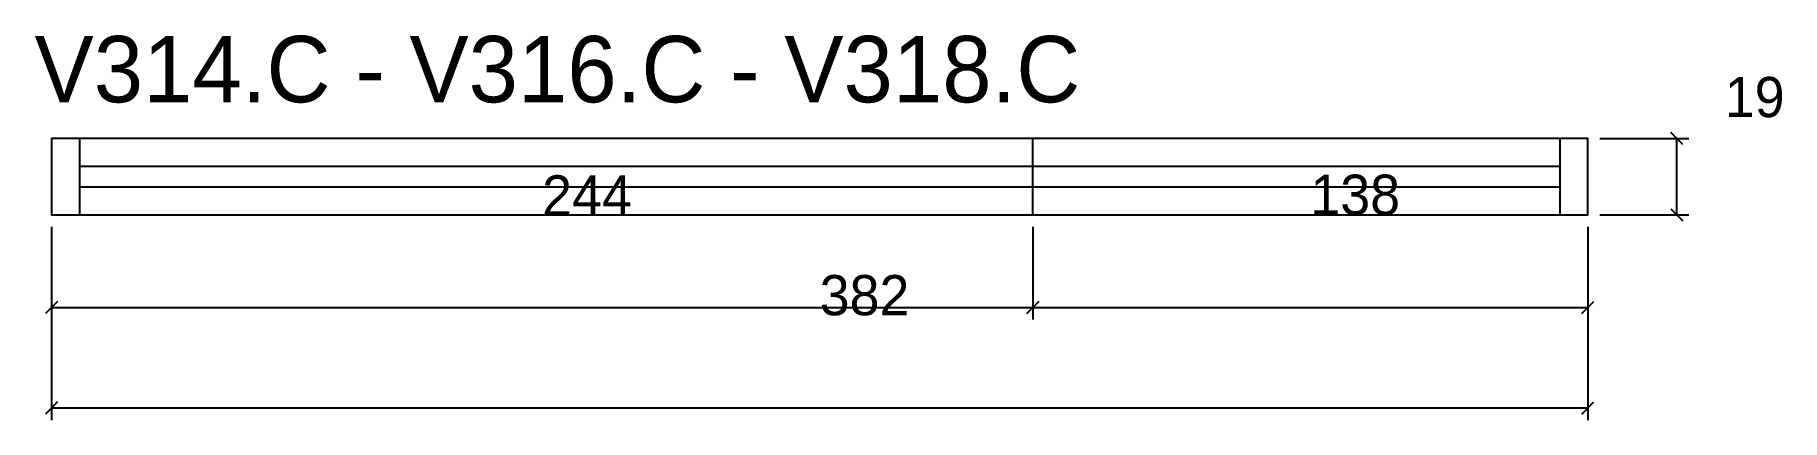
# Model space of a CAD drawing. Header units: metres. Extents: x 3975 to 4410, y 345 to 441.
import ezdxf

# ---------------------------------------------------------------- set-up
doc = ezdxf.new("R2010")
doc.units = ezdxf.units.M

msp = doc.modelspace()

# ---------------------------------------------------------------- linework, layer by layer
at = {"layer": 'COTA', "color": 4}
for p, q in [((4364.3, 415.33), (4386.42, 415.33)), ((4383.42, 396.33), (4383.42, 415.33)), ((4364.3, 396.33), (4386.42, 396.33)), ((3979.3, 393.33), (3979.3, 345.34)), ((4361.3, 393.33), (4361.3, 345.34)), ((3979.3, 348.34), (4361.3, 348.34))]:
    msp.add_line(p, q, dxfattribs=at)
at = {"layer": 'COTA'}
for p, q in [((4384.92, 413.83), (4381.92, 416.83)), ((4381.92, 397.83), (4384.92, 394.83)), ((3980.8, 349.84), (3977.8, 346.84)), ((4359.8, 346.84), (4362.8, 349.84))]:
    msp.add_line(p, q, dxfattribs=at)
at = {"layer": 'Painéis', "color": 200}
msp.add_line((4223.3, 396.33), (4223.3, 415.33), dxfattribs=at)
at = {"layer": 'Painéis', "color": 4}
for p, q in [((3979.3, 393.33), (3979.3, 370.3)), ((4223.3, 393.33), (4223.3, 370.3)), ((4223.3, 393.33), (4223.3, 370.3)), ((4361.3, 393.33), (4361.3, 370.3)), ((3979.3, 373.3), (4223.3, 373.3)), ((4223.3, 373.3), (4361.3, 373.3))]:
    msp.add_line(p, q, dxfattribs=at)
at = {"layer": 'Painéis'}
for p, q in [((3980.8, 374.8), (3977.8, 371.8)), ((4224.8, 374.8), (4221.8, 371.8)), ((4221.8, 371.8), (4224.8, 374.8)), ((4359.8, 371.8), (4362.8, 374.8))]:
    msp.add_line(p, q, dxfattribs=at)
at = {"layer": 'Painéis', "color": 200}
msp.add_lwpolyline([(3979.3, 415.33), (3979.3, 396.33), (4361.3, 396.33), (4361.3, 415.33), (3979.3, 415.33)], dxfattribs=at)
at = {"layer": 'REAPROVEITAMENTO', "color": 251}
msp.add_lwpolyline([(4361.3, 396.33), (4361.3, 415.33), (3979.3, 415.33), (3979.3, 396.33), (4361.3, 396.33)], dxfattribs=at)
at = {"layer": 'SARR_2.2x7', "color": 40}
for p, q in [((3986.3, 415.33), (3986.3, 396.33)), ((4354.3, 415.33), (4354.3, 396.33)), ((4223.3, 408.33), (3986.3, 408.33)), ((4354.3, 408.33), (4223.3, 408.33)), ((3986.3, 403.33), (4223.3, 403.33)), ((4223.3, 403.33), (4354.3, 403.33))]:
    msp.add_line(p, q, dxfattribs=at)

# ---------------------------------------------------------------- texts
at = {"layer": 'COTA', "color": 240}
for s, p in [('19', (4395.33, 420.63)), ('382', (4170.3, 371.38))]:
    msp.add_text(s, height=10, dxfattribs=at).set_placement(p)
at = {"layer": 'NOMENCLATURA', "color": 7}
msp.add_text('V314.C - V316.C - V318.C', height=16.5, dxfattribs=at).set_placement((3975.11, 424.31))
at = {"layer": 'Painéis', "color": 240}
for s, p in [('244', (4101.3, 396.17)), ('138', (4292.3, 396.34))]:
    msp.add_text(s, height=10, dxfattribs=at).set_placement(p)

doc.saveas('drawing.dxf')
